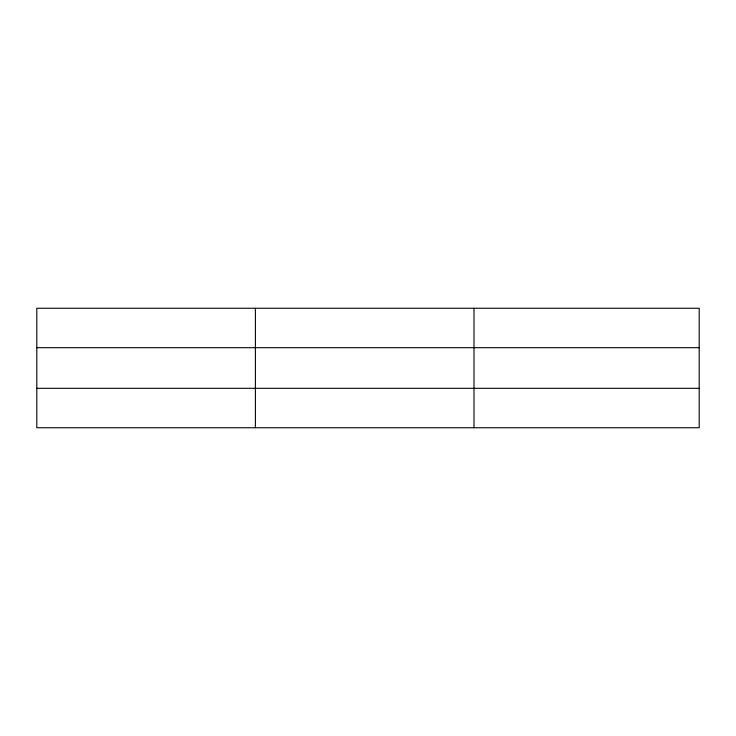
<?xml version="1.0" encoding="UTF-8"?>
<svg xmlns="http://www.w3.org/2000/svg" width="736" height="736" viewBox="0 0 736 736"><rect width="100%" height="100%" fill="white"/><g stroke="black" fill="none" stroke-linecap="round" stroke-linejoin="round"><path stroke-width="1.1" d="M255.392 308.255L255.392 427.745M473.984 308.255L473.984 427.745M699.2 388.314L699.2 427.745L36.8 427.745L36.8 308.255L699.2 308.255L699.2 388.314L36.8 388.314M36.8 347.686L699.2 347.686"/></g></svg>
